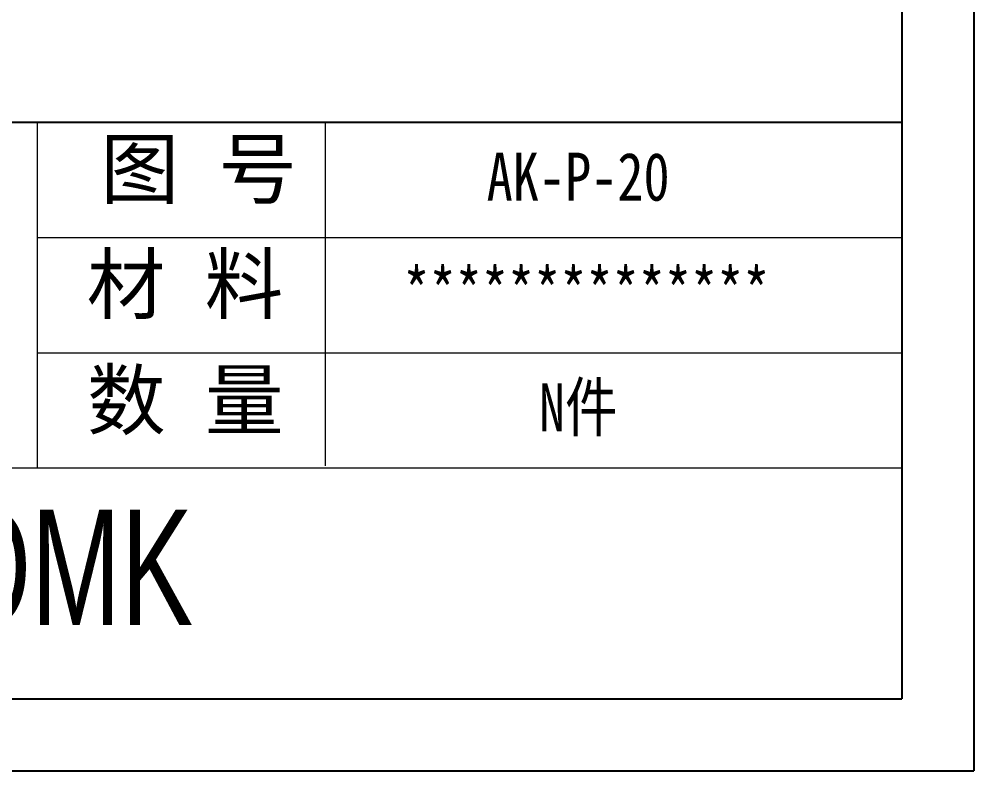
# Model space of a CAD drawing. Header units: inches. Extents: x 998 to 3526, y 519 to 940.
# Drawn here: x 1460.9 to 1593.8, y 519 to 623.7 of the extents above; entities that cross this region are included whole.
import ezdxf

# ---------------------------------------------------------------- set-up
doc = ezdxf.new("R2010")
doc.units = ezdxf.units.IN
doc.layers.add('文字', color=81, linetype='Continuous')
doc.layers.add('粗实线', color=7, linetype='Continuous', lineweight=30)
doc.layers.add('细实线', color=3, linetype='Continuous', lineweight=9)
doc.styles.get("Standard").update_dxf_attribs({"font": 'txt', "bigfont": 'gbcbig.shx'})
doc.styles.add('宋体', font='', dxfattribs={"width": 0.8, "height": 3.5})
doc.styles.add('长仿宋', font='', dxfattribs={"width": 0.7, "height": 4})
doc.styles.get('宋体').set_extended_font_data('SimSun')
doc.styles.get('长仿宋').set_extended_font_data('SimSun')

msp = doc.modelspace()

# ---------------------------------------------------------------- linework, layer by layer
for p, q in [((1593.82, 940.406), (1593.82, 519.041)), ((1583.788, 930.373), (1583.788, 529.073)), ((1583.788, 609.333), (1343.008, 609.333)), ((1013.31, 529.073), (1583.788, 529.073)), ((997.89, 519.041), (1593.82, 519.041))]:
    msp.add_line(p, q)
at = {"layer": '细实线', "color": 7}
for p, q in [((1463.398, 609.333), (1463.398, 561.177)), ((1503.528, 609.333), (1503.528, 561.515)), ((1583.788, 593.281), (1463.398, 593.281)), ((1583.788, 577.229), (1463.398, 577.229)), ((1583.788, 561.177), (1222.618, 561.177))]:
    msp.add_line(p, q, dxfattribs=at)

# ---------------------------------------------------------------- texts
at = {"layer": '文字', "color": 0, "char_height": 6.0195, "width": 69.59217, "attachment_point": 1, "style": '宋体'}
for s, insert in [('{\\H1.111x;AK-P-20}', (1525.987, 605.14)), ('{\\H1.111x;**************}', (1514.408, 589.088)), ('{\\H1.111x;N件}', (1533.268, 573.036))]:
    msp.add_mtext(s, dxfattribs=dict(at, insert=insert))
at = {"layer": '粗实线', "insert": (1431.684, 555.429), "char_height": 16.052, "width": 180.00727, "attachment_point": 1, "style": '长仿宋'}
msp.add_mtext('{\\fSTXinwei|b0|i0|c134|p2;SZOMK}', dxfattribs=at)
at = {"layer": '细实线', "color": 7, "char_height": 8.026, "attachment_point": 1}
for s, insert, width in [('{\\fSimSun|b0|i0|c134|p54;图 号}', (1472.223, 606.896), 40.13), ('{\\fSimSun|b0|i0|c134|p54;材 料   }', (1470.32, 590.844), 40.13), ('{\\fSimSun|b0|i0|c134|p54;数 量}', (1470.359, 574.713), 36.26248)]:
    msp.add_mtext(s, dxfattribs=dict(at, insert=insert, width=width))

doc.saveas('drawing.dxf')
